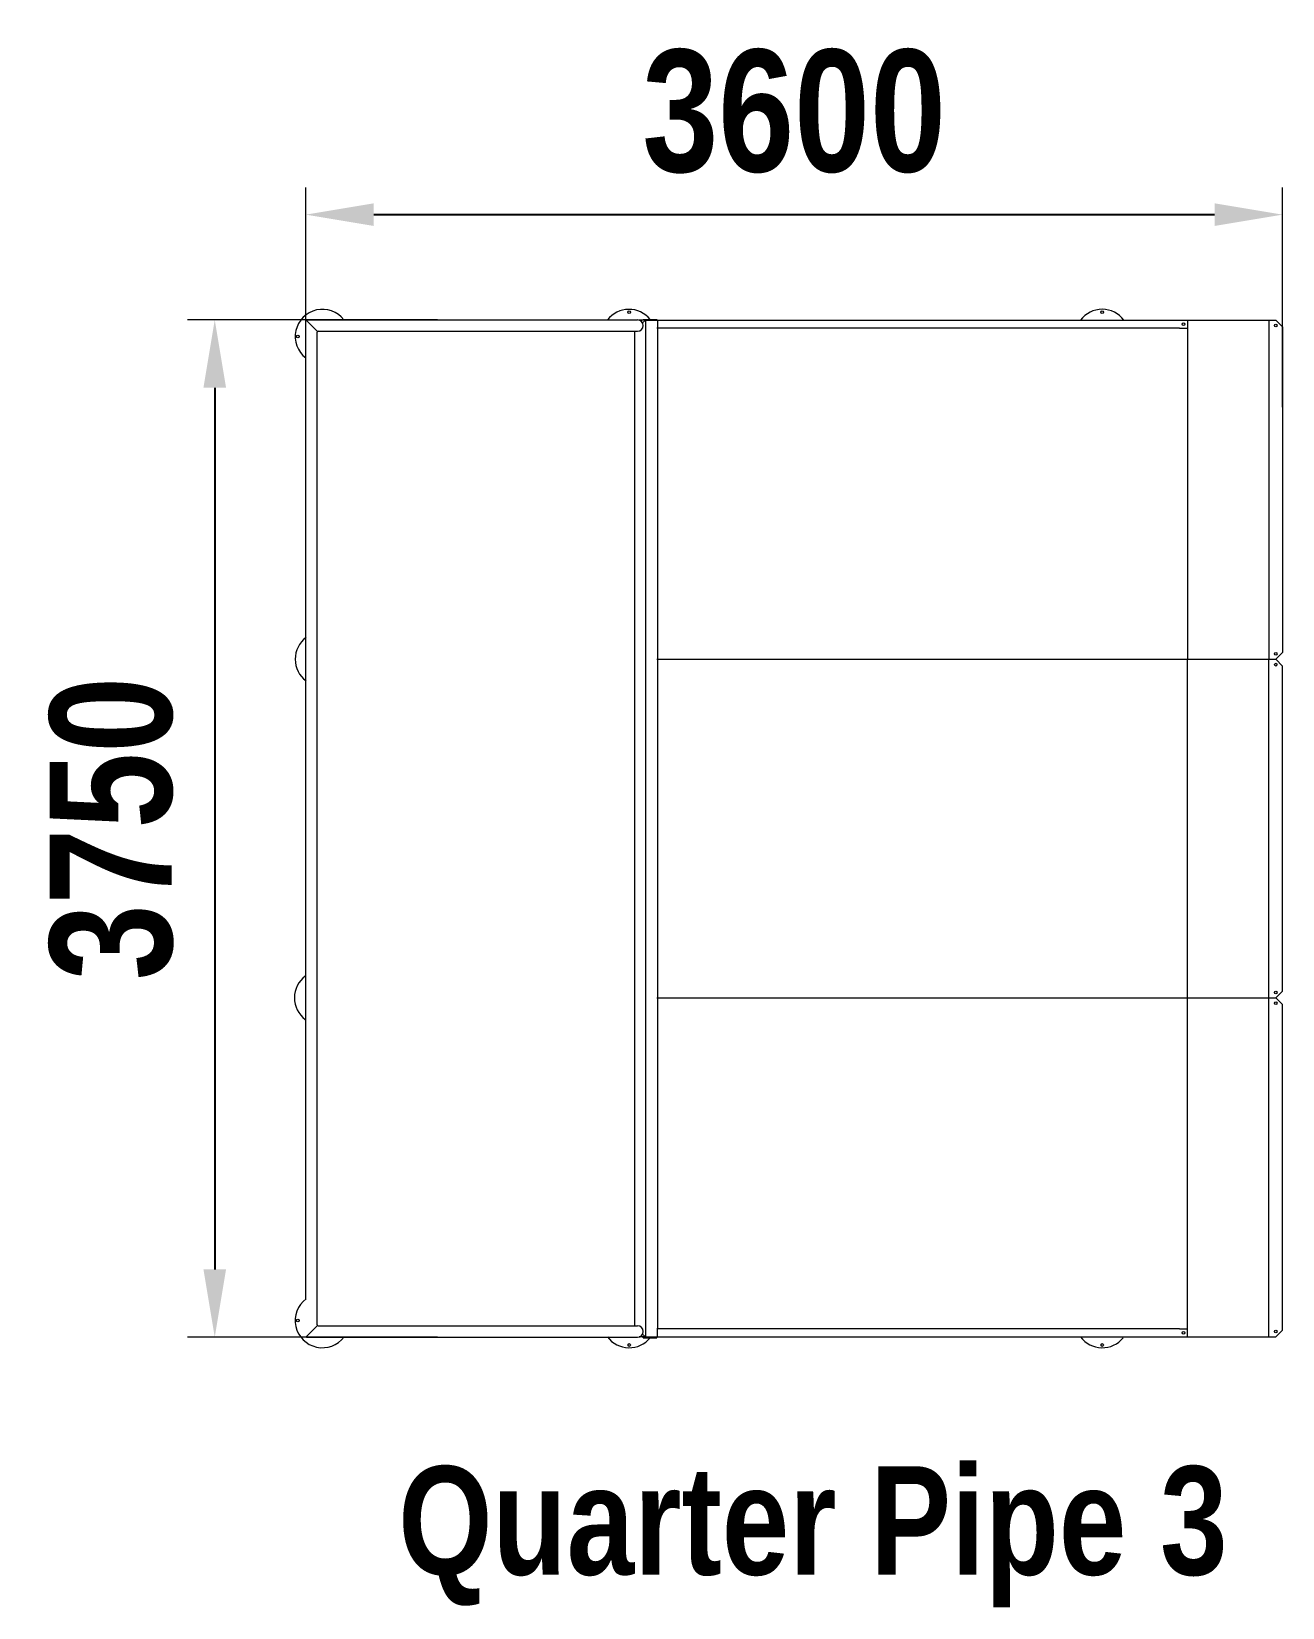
# Model space of a CAD drawing. Header units: millimetres. Extents: x 69244 to 73853, y -193 to 5616.
import ezdxf

# ---------------------------------------------------------------- set-up
doc = ezdxf.new("R2010")
doc.units = ezdxf.units.MM
doc.layers.add('DiKom', color=7, linetype='Continuous')
doc.styles.add('style1', font='arialbd.ttf', dxfattribs={"width": 0.8})
doc.dimstyles.new('1-50', dxfattribs={"dimtxt": 600, "dimasz": 300, "dimexe": 100, "dimexo": 0, "dimgap": 300, "dimtad": 1, "dimtxsty": 'style1', "dimcen": 200, "dimclrd": 7, "dimclre": 7, "dimclrt": 7, "dimadec": 1, "dimazin": 2, "dimtfac": 1, "dimtmove": 0, "dimatfit": 2, "dimfxl": 1, "dimlwd": 25, "dimlwe": 18, "dimarcsym": 0})

# ---------------------------------------------------------------- blocks, each defined once
blk = doc.blocks.new('*D42')
at = {"layer": 'Defpoints', "color": 0, "transparency": 16777216}
for p in [(73853, 4941.3), (70254.7, 4231.8), (73853, 4231.8)]:
    blk.add_point(p, dxfattribs=at)
at = {"layer": 'DiKom', "color": 7, "lineweight": 18, "transparency": 16777216}
for p, q in [((70254.7, 4231.8), (70254.7, 5041.3)), ((73853, 4231.8), (73853, 5041.3))]:
    blk.add_line(p, q, dxfattribs=at)
at = {"layer": 'DiKom', "color": 7, "lineweight": 25, "transparency": 16777216}
blk.add_line((70504.7, 4941.3), (73603, 4941.3), dxfattribs=at)
at = {"layer": 'DiKom', "color": 7, "transparency": 16777216}
for points in [[(70504.7, 4983), (70504.7, 4899.6), (70254.7, 4941.3)], [(73603, 4983), (73603, 4899.6), (73853, 4941.3)]]:
    blk.add_solid(points, dxfattribs=at)
at = {"layer": 'DiKom', "color": 7, "transparency": 16777216, "insert": (72053.8, 5321), "char_height": 450, "attachment_point": 5, "style": 'style1'}
blk.add_mtext('3600', dxfattribs=at)
blk = doc.blocks.new('*D43')
at = {"layer": 'Defpoints', "color": 0, "transparency": 16777216}
for p in [(70740.2, 4553.2), (69919.1, 803.2), (70740.2, 803.2)]:
    blk.add_point(p, dxfattribs=at)
at = {"layer": 'DiKom', "color": 7, "lineweight": 18, "transparency": 16777216}
for p, q in [((70740.2, 4553.2), (69819.1, 4553.2)), ((70740.2, 803.2), (69819.1, 803.2))]:
    blk.add_line(p, q, dxfattribs=at)
at = {"layer": 'DiKom', "color": 7, "lineweight": 25, "transparency": 16777216}
blk.add_line((69919.1, 4303.2), (69919.1, 1053.2), dxfattribs=at)
at = {"layer": 'DiKom', "color": 7, "transparency": 16777216}
for points in [[(69877.4, 4303.2), (69960.8, 4303.2), (69919.1, 4553.2)], [(69877.4, 1053.2), (69960.8, 1053.2), (69919.1, 803.2)]]:
    blk.add_solid(points, dxfattribs=at)
at = {"layer": 'DiKom', "color": 7, "transparency": 16777216, "insert": (69539.4, 2678.2), "char_height": 450, "attachment_point": 5, "rotation": 90, "style": 'style1'}
blk.add_mtext('3750', dxfattribs=at)

msp = doc.modelspace()

# ---------------------------------------------------------------- linework, layer by layer
at = {"layer": 'DiKom', "color": 7, "linetype": 'Continuous', "lineweight": 15}
for p, q in [((70254.656, 943.432), (70254.656, 4550.192)), ((70255.535, 4552.314), (70297.535, 4510.314)), ((70257.656, 4553.192), (71476.656, 4553.192)), ((71505.656, 4552.192), (71483.06, 4552.192)), ((71495.307, 4541.843), (71505.656, 4552.192)), ((71497.656, 4555.192), (71497.656, 4552.192)), ((71497.656, 4555.192), (71547.656, 4555.192)), ((71497.656, 4532.192), (71497.656, 4532.192)), ((71505.656, 4552.192), (71505.656, 804.192)), ((71505.656, 4552.192), (71547.656, 4552.192)), ((71547.656, 4555.192), (71547.656, 4552.192)), ((71547.656, 4552.192), (73503.523, 4552.192)), ((71550.657, 4552.192), (71550.657, 4522.192)), ((73503.523, 4552.192), (73503.523, 3302.192)), ((73503.523, 4552.192), (73828.036, 4552.192)), ((73803.218, 4552.192), (73803.218, 3302.192)), ((73828.036, 4552.192), (73853.036, 4527.192)), ((70296.656, 848.192), (70296.656, 4508.192)), ((70299.656, 4511.192), (71476.656, 4511.192)), ((71465.656, 4511.192), (71465.656, 845.192)), ((73473.906, 4522.192), (71547.656, 4522.192)), ((71550.657, 4522.192), (71550.657, 834.192)), ((73473.906, 4522.192), (73503.523, 4522.192)), ((73853.036, 4527.192), (73853.036, 3327.192)), ((73828.036, 3302.192), (73853.036, 3327.192)), ((71547.656, 3302.192), (73503.523, 3302.192)), ((73503.523, 804.192), (73503.523, 3302.192)), ((73503.523, 3302.192), (73828.036, 3302.192)), ((73803.218, 2052.192), (73803.218, 3302.192)), ((73828.036, 3302.192), (73853.036, 3277.192)), ((73853.036, 2079.192), (73853.036, 3277.192)), ((71547.656, 2054.192), (73503.523, 2054.192)), ((71547.656, 2054.192), (73503.523, 2054.192)), ((73503.523, 2054.192), (73828.036, 2054.192)), ((73503.523, 2054.192), (73828.036, 2054.192)), ((73803.218, 804.192), (73803.218, 2054.192)), ((73828.036, 2054.192), (73853.036, 2079.192)), ((73828.036, 2054.192), (73853.036, 2029.192)), ((73853.036, 829.192), (73853.036, 2029.192)), ((70255.535, 804.071), (70297.535, 846.071)), ((70299.656, 845.192), (71476.656, 845.192)), ((71495.307, 814.541), (71505.656, 804.192)), ((71497.656, 824.192), (71497.656, 824.192)), ((73473.906, 834.192), (71547.656, 834.192)), ((71550.657, 804.192), (71550.657, 834.192)), ((73473.906, 834.192), (73503.523, 834.192)), ((73828.036, 804.192), (73853.036, 829.192)), ((70257.656, 803.192), (71476.656, 803.192)), ((71505.656, 804.192), (71483.06, 804.192)), ((71497.656, 801.192), (71497.656, 804.192)), ((71497.656, 801.192), (71547.656, 801.192)), ((71505.656, 804.192), (71547.656, 804.192)), ((71547.656, 804.192), (73503.523, 804.192)), ((71547.656, 801.192), (71547.656, 804.192)), ((73503.523, 804.192), (73828.036, 804.192))]:
    msp.add_line(p, q, dxfattribs=at)
for centre in [(71445.656, 4582.192), (73188.928, 4582.192), (73488.523, 4537.186), (73828.127, 4532.192), (70225.656, 4492.192), (73828.127, 3322.192), (73828.127, 3282.192), (73828.127, 2074.192), (73828.127, 2034.192), (70225.656, 864.192), (73488.523, 819.199), (73828.127, 824.192), (71445.656, 774.192), (73188.928, 774.192)]:
    msp.add_circle(centre, 5, dxfattribs=at)
for centre, radius, start, end in [((70315.656, 4492.192), 100, 37.589503, 232.410497), ((71445.656, 4492.192), 100, 39.0501225, 142.410497), ((73188.928, 4492.192), 100, 36.8698976, 143.1301024), ((70257.656, 4550.192), 3, 90, 180), ((71476.656, 4532.192), 21, 0, 90), ((71476.656, 4532.192), 21, 270, 0), ((70299.656, 4508.192), 3, 90, 180), ((70315.656, 3302.192), 100, 126.8698976, 233.1301024), ((70312.656, 2054.192), 100, 126.8698976, 233.1301024), ((70315.656, 864.192), 100, 126.8698976, 323.1301024), ((70299.656, 848.192), 3, 180, 270), ((71476.656, 824.192), 21, 0, 90), ((71476.656, 824.192), 21, 270, 0), ((70257.656, 806.192), 3, 180, 270), ((71445.656, 864.192), 100, 216.8698976, 320.9498775), ((73188.928, 864.192), 100, 216.8698976, 320.9498775)]:
    msp.add_arc(centre, radius, start, end, dxfattribs=at)

# ---------------------------------------------------------------- texts
at = {"layer": 'DiKom', "insert": (70595.045, 327.303), "char_height": 400, "width": 9055.719, "attachment_point": 1, "style": 'style1'}
msp.add_mtext('Quarter Pipe 3', dxfattribs=at)

# ---------------------------------------------------------------- dimensions: what is measured, and where the dimension line sits
at = {"layer": 'DiKom'}
dim = msp.add_linear_dim(base=(73853.036, 4941.285), p1=(70254.656, 4231.768), p2=(73853.036, 4231.768), text='3600', dimstyle='1-50', override={"dimtxt": 450, "dimasz": 250, "dimgap": 150}, dxfattribs=at)
dim.commit()
dim.dimension.update_dxf_attribs({"geometry": '*D42', "text_midpoint": (72053.846, 4941.285), "dimtype": 160})
dim = msp.add_linear_dim(base=(69919.111, 803.192), p1=(70740.228, 4553.192), p2=(70740.228, 803.192), angle=90, dimstyle='1-50', override={"dimtxt": 450, "dimasz": 250, "dimgap": 150}, dxfattribs=at)
dim.commit()
dim.dimension.update_dxf_attribs({"geometry": '*D43', "text_midpoint": (69919.111, 2678.192), "dimtype": 160})

doc.saveas('drawing.dxf')
